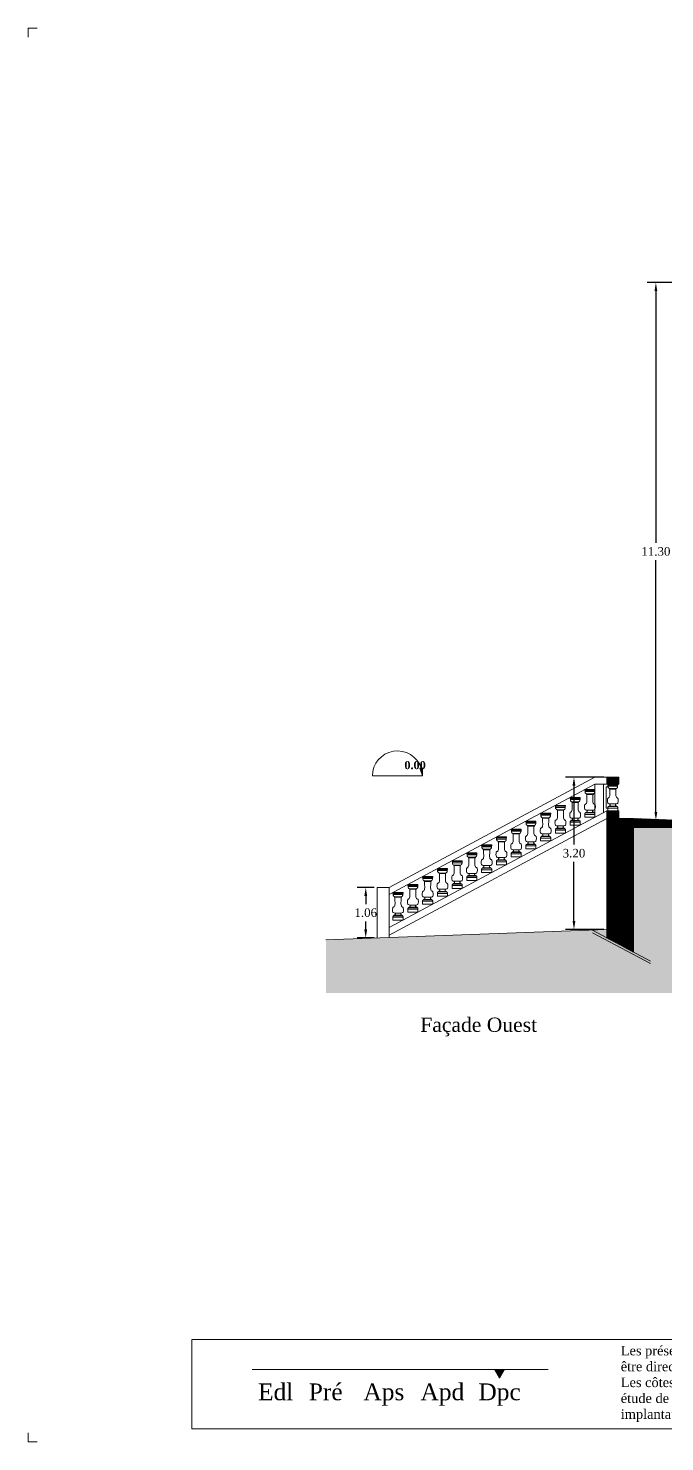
# Model space of a CAD drawing. Header units: millimetres. Extents: x -17502 to -16646, y 1856 to 2034.
# Drawn here: x -16832.09 to -16818.72, y 1855.92 to 1885.62 of the extents above; entities that cross this region are included whole.
import ezdxf

# ---------------------------------------------------------------- set-up
doc = ezdxf.new("R2010")
doc.units = ezdxf.units.MM
doc.layers.get('0').update_dxf_attribs({"lineweight": 9})
doc.layers.get('Defpoints').update_dxf_attribs({"lineweight": 9})
doc.styles.get("Standard").update_dxf_attribs({"font": 'times.ttf'})
doc.dimstyles.get("Standard").update_dxf_attribs({"dimtxt": 0.18, "dimasz": 0.18, "dimexe": 0.18, "dimexo": 0.0625, "dimgap": 0.09, "dimtad": 0, "dimtih": 1, "dimtoh": 1, "dimzin": 0, "dimdsep": 46, "dimtxsty": 'Standard', "dimcen": 0.09, "dimadec": 0, "dimazin": 0, "dimtfac": 1, "dimtofl": 0, "dimtmove": 0, "dimatfit": 3, "dimfxl": 1, "dimtolj": 1, "dimtzin": 0, "dimarcsym": 0})

# ---------------------------------------------------------------- blocks, each defined once
blk = doc.blocks.new('*D540')
at = {"color": 0, "lineweight": -2, "transparency": 16777216}
for p, q in [((-16824.82363472905, 1867.570882548043), (-16825.18061110537, 1867.570882548043)), ((-16825.00061110537, 1867.390882548043), (-16825.00061110537, 1867.221825020224)), ((-16825.00061110537, 1866.689133750516), (-16825.00061110537, 1866.858191278335)), ((-16824.82363472905, 1866.509133750516), (-16825.18061110537, 1866.509133750516))]:
    blk.add_line(p, q, dxfattribs=at)
at = {"color": 0, "lineweight": 9, "transparency": 16777216}
for points in [[(-16825.03061110537, 1867.390882548043), (-16824.97061110537, 1867.390882548043), (-16825.00061110537, 1867.570882548043)], [(-16825.03061110537, 1866.689133750516), (-16824.97061110537, 1866.689133750516), (-16825.00061110537, 1866.509133750516)]]:
    blk.add_solid(points, dxfattribs=at)
at = {"layer": 'Defpoints', "color": 0, "lineweight": 9, "transparency": 16777216}
for p in [(-16824.76113472905, 1867.570882548043), (-16825.00061110537, 1866.509133750516), (-16824.76113472905, 1866.509133750516)]:
    blk.add_point(p, dxfattribs=at)
at = {"color": 0, "lineweight": 9, "transparency": 16777216, "insert": (-16825.00061110537, 1867.040008149277), "char_height": 0.18, "attachment_point": 5}
blk.add_mtext('\\A1;1.06', dxfattribs=at)
blk = doc.blocks.new('*D541')
at = {"color": 0, "lineweight": -2, "transparency": 16777216}
for p, q in [((-16819.9952318781, 1869.889669789746), (-16820.80404644862, 1869.889669789746)), ((-16820.62404644862, 1869.709669789746), (-16820.62404644862, 1868.47148666069)), ((-16820.62404644862, 1866.869669789746), (-16820.62404644862, 1868.107852918801)), ((-16819.99808688196, 1866.689669789745), (-16820.80404644862, 1866.689669789745))]:
    blk.add_line(p, q, dxfattribs=at)
at = {"color": 0, "lineweight": 9, "transparency": 16777216}
for points in [[(-16820.65404644862, 1869.709669789746), (-16820.59404644862, 1869.709669789746), (-16820.62404644862, 1869.889669789746)], [(-16820.65404644862, 1866.869669789746), (-16820.59404644862, 1866.869669789746), (-16820.62404644862, 1866.689669789745)]]:
    blk.add_solid(points, dxfattribs=at)
at = {"layer": 'Defpoints', "color": 0, "lineweight": 9, "transparency": 16777216}
for p in [(-16819.9327318781, 1869.889669789746), (-16820.62404644862, 1866.689669789745), (-16819.93558688196, 1866.689669789745)]:
    blk.add_point(p, dxfattribs=at)
at = {"color": 0, "lineweight": 9, "transparency": 16777216, "insert": (-16820.62404644862, 1868.289669789743), "char_height": 0.18, "attachment_point": 5}
blk.add_mtext('\\A1;3.20', dxfattribs=at)
blk = doc.blocks.new('*D543')
at = {"color": 0, "lineweight": -2, "transparency": 16777216}
for p, q in [((-16816.36174793982, 1880.28130795017), (-16819.0825644473, 1880.28130795017)), ((-16818.9025644473, 1880.10130795017), (-16818.9025644473, 1874.812305740903)), ((-16818.9025644473, 1869.159669789746), (-16818.9025644473, 1874.448671999014)), ((-16817.35674793981, 1868.979669789746), (-16819.0825644473, 1868.979669789746))]:
    blk.add_line(p, q, dxfattribs=at)
at = {"color": 0, "lineweight": 9, "transparency": 16777216}
for points in [[(-16818.9325644473, 1880.10130795017), (-16818.8725644473, 1880.10130795017), (-16818.9025644473, 1880.28130795017)], [(-16818.9325644473, 1869.159669789746), (-16818.8725644473, 1869.159669789746), (-16818.9025644473, 1868.979669789746)]]:
    blk.add_solid(points, dxfattribs=at)
at = {"layer": 'Defpoints', "color": 0, "lineweight": 9, "transparency": 16777216}
for p in [(-16816.29924793982, 1880.28130795017), (-16818.9025644473, 1868.979669789746), (-16817.29424793981, 1868.979669789746)]:
    blk.add_point(p, dxfattribs=at)
at = {"color": 0, "lineweight": 9, "transparency": 16777216, "insert": (-16818.9025644473, 1874.630488869956), "char_height": 0.18, "attachment_point": 5}
blk.add_mtext('\\A1;11.30', dxfattribs=at)

msp = doc.modelspace()

# ---------------------------------------------------------------- hatches: boundary and pattern name
at = {"lineweight": 9}
for color, points in [(254, [(-16825.83641527561, 1866.468904765727), (-16819.93558688196, 1866.689669789745), (-16819.93558688196, 1866.511541035817), (-16819.37558688196, 1866.214424157344), (-16819.37558688196, 1868.829669789746), (-16816.66558688197, 1868.829669789746), (-16816.66558688197, 1868.463916642793), (-16815.98273947996, 1868.101621127512), (-16815.98418253517, 1868.978541019673), (-16815.30355106979, 1869.187184464187), (-16811.70929325904, 1869.393149259153), (-16810.42145054249, 1869.513149259153), (-16809.57474261406, 1870.333149259153), (-16807.80703984831, 1870.393149259153), (-16803.54954087884, 1873.013149259153), (-16801.70503019565, 1874.148233031252), (-16801.70503019565, 1865.352595495464), (-16825.83641527561, 1865.352595495464)]), (5, [(-16822.29316971223, 1857.440400334954), (-16822.08488900885, 1857.440400334954), (-16822.18902936054, 1857.263057353425)])]:
    msp.add_hatch(color=color, dxfattribs=at).paths.add_polyline_path(points)
h = msp.add_hatch(color=1, dxfattribs=at)
h.dxf.hatch_style = 1
h.paths.add_polyline_path([(-16823.86363363142, 1870.077816298289), (-16823.80691493557, 1870.087310805534), (-16823.80691493556, 1869.913149259153)])
h = msp.add_hatch(dxfattribs=at)
h.set_pattern_fill('ANSI31', color=256, scale=0.0045, angle=268.0000000000001, style=0)
h.set_pattern_definition([(313, (2976.380957463028, 3457.43571755193), (0.0104492160118839, 0.009744051569392946), [])])
h.paths.add_polyline_path([(-16819.6827318781, 1869.889669789746), (-16819.93273187809, 1869.889669789746), (-16819.93273187809, 1869.742030067533), (-16819.6827318781, 1869.742030067533)])
h.paths.add_polyline_path([(-16819.6827318781, 1869.179669789746), (-16819.93273187809, 1869.179669789746), (-16819.93273187809, 1869.019669789746), (-16819.6827318781, 1869.019669789746)])
h = msp.add_hatch(dxfattribs=at)
h.set_pattern_fill('ANSI31', color=256, scale=0.0045, angle=268.0000000000001, style=0)
h.set_pattern_definition([(313, (3344.983661029375, 3153.165083395413), (0.0104492160118839, 0.009744051569392946), [])])
h.paths.add_polyline_path([(-16816.66558688197, 1868.979669789746), (-16818.30558688198, 1868.979669789746), (-16819.37558688196, 1869.019669789746), (-16819.93273187809, 1869.019669789746), (-16819.93558688196, 1866.511541035817), (-16819.37558688196, 1866.214424157344), (-16819.37558688196, 1868.829669789746), (-16816.66558688197, 1868.829669789746), (-16816.66558688197, 1868.463916642793), (-16815.98273947996, 1868.101621127512), (-16815.98418253517, 1868.978541019673)])

# ---------------------------------------------------------------- linework, layer by layer
for p, q in [((-16823.86363363142, 1870.077816298289), (-16823.80691493557, 1870.087310805534)), ((-16823.80691493556, 1869.913149259153), (-16823.86363363142, 1870.077816298289)), ((-16823.80691493557, 1870.087310805534), (-16823.80691493556, 1869.913149259153))]:
    msp.add_line(p, q, dxfattribs=at)
for points in [[(-16819.93273187809, 1869.019669789746), (-16819.37558688196, 1869.019669789746), (-16818.30558688198, 1868.979669789746), (-16817.29424793981, 1868.979669789746), (-16816.85898992803, 1868.983149259153), (-16815.30355106979, 1869.187184464187), (-16814.26232145067, 1869.253149259153), (-16811.70929325904, 1869.393149259153), (-16810.42145054249, 1869.513149259153), (-16809.57474261406, 1870.333149259153), (-16807.80703984831, 1870.393149259153), (-16801.70503019565, 1874.148233031252)], [(-16820.1827318781, 1869.889669789746), (-16824.51113472905, 1867.570882548043)], [(-16820.1827318781, 1869.742030067534), (-16824.51113472905, 1867.423242825832)], [(-16819.6827318781, 1869.889669789746), (-16820.1827318781, 1869.889669789746)], [(-16820.1827318781, 1869.742030067534), (-16819.93273187809, 1869.742030067534)], [(-16820.1827318781, 1869.742030067534), (-16820.1827318781, 1869.045741218308)], [(-16820.00439811099, 1869.742030067534), (-16820.00439811099, 1869.141277164978)], [(-16819.90848446741, 1869.686619585227), (-16819.94898762868, 1869.686619585227), (-16819.94898762868, 1869.236807217269), (-16819.91384418184, 1869.236807217269)], [(-16819.73608255254, 1869.647422358482), (-16819.87938120364, 1869.647422358482)], [(-16820.52719485629, 1869.3693861211), (-16820.67049350739, 1869.3693861211)], [(-16820.21719485629, 1869.535457549681), (-16820.36049350739, 1869.535457549681)], [(-16819.74437111691, 1869.328555901777), (-16819.87109263927, 1869.328555901777)], [(-16819.93273187809, 1869.179669789746), (-16824.51113472905, 1866.726953976605)], [(-16821.14719485628, 1869.037243263943), (-16821.29049350739, 1869.037243263943)], [(-16820.83719485629, 1869.203314692522), (-16820.98049350739, 1869.203314692522)], [(-16820.53548342066, 1869.028555901759), (-16820.66220494302, 1869.028555901759)], [(-16820.22548342066, 1869.19462733034), (-16820.35220494302, 1869.19462733034)], [(-16819.93273187809, 1869.019669789746), (-16824.51113472905, 1866.566953976604)], [(-16821.45719485628, 1868.871171835365), (-16821.60049350739, 1868.871171835365)], [(-16820.84548342066, 1868.862484473181), (-16820.97220494302, 1868.862484473181)], [(-16816.66558688197, 1868.979669789746), (-16818.30558688198, 1868.979669789746), (-16819.37558688196, 1869.019669789746)], [(-16822.07719485628, 1868.539028978207), (-16822.22049350738, 1868.539028978207)], [(-16821.76719485628, 1868.705100406786), (-16821.91049350738, 1868.705100406786)], [(-16821.46548342066, 1868.530341616024), (-16821.59220494301, 1868.530341616024)], [(-16821.15548342066, 1868.696413044602), (-16821.28220494301, 1868.696413044602)], [(-16822.69719485627, 1868.20688612105), (-16822.84049350738, 1868.20688612105)], [(-16822.38719485627, 1868.372957549628), (-16822.53049350738, 1868.372957549628)], [(-16822.08548342065, 1868.198198758866), (-16822.21220494301, 1868.198198758866)], [(-16821.77548342065, 1868.364270187445), (-16821.90220494301, 1868.364270187445)], [(-16823.31719485627, 1867.874743263893), (-16823.46049350737, 1867.874743263893)], [(-16823.00719485627, 1868.040814692471), (-16823.15049350738, 1868.040814692471)], [(-16822.70548342065, 1867.866055901709), (-16822.832204943, 1867.866055901709)], [(-16822.39548342065, 1868.032127330287), (-16822.522204943, 1868.032127330287)], [(-16824.51113472905, 1866.518486887452), (-16824.51113472905, 1867.570882548043), (-16824.76113472905, 1867.570882548043), (-16824.76113472905, 1866.509133750516)], [(-16823.93719485626, 1867.542600406736), (-16824.08049350737, 1867.542600406736)], [(-16823.62719485626, 1867.708671835314), (-16823.77049350737, 1867.708671835314)], [(-16823.01548342064, 1867.69998447313), (-16823.142204943, 1867.69998447313)], [(-16824.25051809589, 1867.374748671215), (-16824.39381674699, 1867.374748671215)], [(-16823.63548342064, 1867.367841615973), (-16823.762204943, 1867.367841615973)], [(-16823.32548342064, 1867.533913044552), (-16823.452204943, 1867.533913044552)], [(-16824.25880666026, 1867.033918451873), (-16824.38552818262, 1867.033918451873)], [(-16823.94548342064, 1867.201770187395), (-16824.07220494299, 1867.201770187395)], [(-16819.93558688196, 1866.689669789745), (-16825.83641527561, 1866.468904765727)], [(-16819.01534915402, 1866.023294319428), (-16820.23538364885, 1866.670602963591)], [(-16819.01534915402, 1865.973294319428), (-16820.23538364885, 1866.62060296359)]]:
    msp.add_lwpolyline(points, dxfattribs=at)
at = {"color": 1, "lineweight": 9}
msp.add_lwpolyline([(-16823.80691493556, 1869.913149259153), (-16824.86119964011, 1869.913149259153)], dxfattribs=at)
at = {"lineweight": 9}
for points in [[(-16820.1827318781, 1869.628338313515), (-16820.39495648559, 1869.628338313515), (-16820.39495648559, 1869.608198297912), (-16820.1827318781, 1869.608198297912)], [(-16819.6827318781, 1869.889669789746), (-16819.93273187809, 1869.889669789746), (-16819.93273187809, 1869.742030067533), (-16819.6827318781, 1869.742030067533)], [(-16819.70161957435, 1869.740303122316), (-16819.91384418184, 1869.740303122316), (-16819.91384418184, 1869.720163106713), (-16819.70161957435, 1869.720163106713)], [(-16819.70596830855, 1869.697629842859), (-16819.90949544763, 1869.697629842859), (-16819.90949544763, 1869.720163106713), (-16819.70596830855, 1869.720163106713)], [(-16819.73608255254, 1869.647422358482), (-16819.87938120364, 1869.647422358482), (-16819.87938120364, 1869.636943308787), (-16819.73608255254, 1869.636943308787)], [(-16820.4927318781, 1869.462266884935), (-16820.70495648559, 1869.462266884935), (-16820.70495648559, 1869.442126869331), (-16820.4927318781, 1869.442126869331)], [(-16820.4970806123, 1869.419593605477), (-16820.70060775139, 1869.419593605477), (-16820.70060775139, 1869.442126869331), (-16820.4970806123, 1869.442126869331)], [(-16820.52719485629, 1869.3693861211), (-16820.67049350739, 1869.3693861211), (-16820.67049350739, 1869.358907071406), (-16820.52719485629, 1869.358907071406)], [(-16820.1870806123, 1869.585665034057), (-16820.39060775139, 1869.585665034057), (-16820.39060775139, 1869.608198297912), (-16820.1870806123, 1869.608198297912)], [(-16820.21719485629, 1869.535457549681), (-16820.36049350739, 1869.535457549681), (-16820.36049350739, 1869.524978499986), (-16820.21719485629, 1869.524978499986)], [(-16821.11273187809, 1869.130124027778), (-16821.32495648558, 1869.130124027778), (-16821.32495648558, 1869.109984012174), (-16821.11273187809, 1869.109984012174)], [(-16821.11708061229, 1869.08745074832), (-16821.32060775138, 1869.08745074832), (-16821.32060775138, 1869.109984012174), (-16821.11708061229, 1869.109984012174)], [(-16821.14719485628, 1869.037243263943), (-16821.29049350739, 1869.037243263943), (-16821.29049350739, 1869.026764214248), (-16821.14719485628, 1869.026764214248)], [(-16820.8027318781, 1869.296195456356), (-16821.01495648559, 1869.296195456356), (-16821.01495648559, 1869.276055440753), (-16820.8027318781, 1869.276055440753)], [(-16820.8070806123, 1869.253522176899), (-16821.01060775138, 1869.253522176899), (-16821.01060775138, 1869.276055440753), (-16820.8070806123, 1869.276055440753)], [(-16820.83719485629, 1869.203314692522), (-16820.98049350739, 1869.203314692522), (-16820.98049350739, 1869.192835642827), (-16820.83719485629, 1869.192835642827)], [(-16820.1827318781, 1869.045741218308), (-16820.39495648559, 1869.045741218308), (-16820.39495648559, 1869.106708366677), (-16820.1827318781, 1869.106708366677)], [(-16820.20159385776, 1869.147500823991), (-16820.37609450591, 1869.147500823991), (-16820.37609450591, 1869.137891229121), (-16820.20159385776, 1869.137891229121)], [(-16819.6827318781, 1869.179669789746), (-16819.93273187809, 1869.179669789746), (-16819.93273187809, 1869.019669789746), (-16819.6827318781, 1869.019669789746)], [(-16819.70161957435, 1869.179669789746), (-16819.91384418184, 1869.179669789746), (-16819.91384418184, 1869.240636938114), (-16819.70161957435, 1869.240636938114)], [(-16819.72048155401, 1869.281429395429), (-16819.89498220216, 1869.281429395429), (-16819.89498220216, 1869.271819800559), (-16819.72048155401, 1869.271819800559)], [(-16821.73273187809, 1868.79798117062), (-16821.94495648558, 1868.79798117062), (-16821.94495648558, 1868.777841155017), (-16821.73273187809, 1868.777841155017)], [(-16821.73708061229, 1868.755307891163), (-16821.94060775138, 1868.755307891163), (-16821.94060775138, 1868.777841155017), (-16821.73708061229, 1868.777841155017)], [(-16821.42273187809, 1868.964052599199), (-16821.63495648558, 1868.964052599199), (-16821.63495648558, 1868.943912583596), (-16821.42273187809, 1868.943912583596)], [(-16821.42708061229, 1868.921379319741), (-16821.63060775138, 1868.921379319741), (-16821.63060775138, 1868.943912583596), (-16821.42708061229, 1868.943912583596)], [(-16821.45719485628, 1868.871171835365), (-16821.60049350739, 1868.871171835365), (-16821.60049350739, 1868.86069278567), (-16821.45719485628, 1868.86069278567)], [(-16820.8027318781, 1868.713598361149), (-16821.01495648559, 1868.713598361149), (-16821.01495648559, 1868.774565509518), (-16820.8027318781, 1868.774565509518)], [(-16820.82159385776, 1868.815357966832), (-16820.99609450591, 1868.815357966832), (-16820.99609450591, 1868.805748371962), (-16820.82159385776, 1868.805748371962)], [(-16820.4927318781, 1868.879669789728), (-16820.70495648559, 1868.879669789728), (-16820.70495648559, 1868.940636938096), (-16820.4927318781, 1868.940636938096)], [(-16820.51159385777, 1868.981429395411), (-16820.68609450592, 1868.981429395411), (-16820.68609450592, 1868.971819800541), (-16820.51159385777, 1868.971819800541)], [(-16816.66558688197, 1868.979669789746), (-16816.66558688197, 1868.979669789746), (-16816.66558688197, 1868.979669789746), (-16818.30558688198, 1868.979669789746), (-16819.37558688196, 1869.019669789746), (-16819.93273187809, 1869.019669789746), (-16819.93558688196, 1866.511541035817), (-16819.37558688196, 1866.214424157344), (-16819.37558688196, 1868.829669789746), (-16816.66558688197, 1868.829669789746), (-16816.66558688197, 1868.463916642793), (-16815.98273947996, 1868.101621127512), (-16815.98418253517, 1868.978541019673), (-16816.66558688197, 1868.979669789746), (-16816.66558688197, 1868.979669789746), (-16816.66558688197, 1868.979669789746), (-16816.66558688197, 1868.979669789746)], [(-16822.35273187808, 1868.465838313462), (-16822.56495648557, 1868.465838313462), (-16822.56495648557, 1868.445698297859), (-16822.35273187808, 1868.445698297859)], [(-16822.35708061228, 1868.423165034005), (-16822.56060775137, 1868.423165034005), (-16822.56060775137, 1868.445698297859), (-16822.35708061228, 1868.445698297859)], [(-16822.04273187809, 1868.631909742041), (-16822.25495648558, 1868.631909742041), (-16822.25495648558, 1868.611769726438), (-16822.04273187809, 1868.611769726438)], [(-16822.04708061229, 1868.589236462584), (-16822.25060775138, 1868.589236462584), (-16822.25060775138, 1868.611769726438), (-16822.04708061229, 1868.611769726438)], [(-16822.07719485628, 1868.539028978207), (-16822.22049350738, 1868.539028978207), (-16822.22049350738, 1868.528549928512), (-16822.07719485628, 1868.528549928512)], [(-16821.76719485628, 1868.705100406786), (-16821.91049350738, 1868.705100406786), (-16821.91049350738, 1868.694621357091), (-16821.76719485628, 1868.694621357091)], [(-16821.42273187809, 1868.381455503992), (-16821.63495648558, 1868.381455503992), (-16821.63495648558, 1868.442422652361), (-16821.42273187809, 1868.442422652361)], [(-16821.44159385776, 1868.483215109675), (-16821.61609450591, 1868.483215109675), (-16821.61609450591, 1868.473605514805), (-16821.44159385776, 1868.473605514805)], [(-16821.11273187809, 1868.547526932571), (-16821.32495648558, 1868.547526932571), (-16821.32495648558, 1868.608494080939), (-16821.11273187809, 1868.608494080939)], [(-16821.13159385776, 1868.649286538254), (-16821.30609450591, 1868.649286538254), (-16821.30609450591, 1868.639676943384), (-16821.13159385776, 1868.639676943384)], [(-16822.97273187808, 1868.133695456306), (-16823.18495648557, 1868.133695456306), (-16823.18495648557, 1868.113555440702), (-16822.97273187808, 1868.113555440702)], [(-16822.66273187808, 1868.299766884884), (-16822.87495648557, 1868.299766884884), (-16822.87495648557, 1868.279626869281), (-16822.66273187808, 1868.279626869281)], [(-16822.66708061228, 1868.257093605427), (-16822.87060775137, 1868.257093605427), (-16822.87060775137, 1868.279626869281), (-16822.66708061228, 1868.279626869281)], [(-16822.69719485627, 1868.20688612105), (-16822.84049350738, 1868.20688612105), (-16822.84049350738, 1868.196407071355), (-16822.69719485627, 1868.196407071355)], [(-16822.38719485627, 1868.372957549628), (-16822.53049350738, 1868.372957549628), (-16822.53049350738, 1868.362478499933), (-16822.38719485627, 1868.362478499933)], [(-16822.06159385775, 1868.151072252518), (-16822.2360945059, 1868.151072252518), (-16822.2360945059, 1868.141462657647), (-16822.06159385775, 1868.141462657647)], [(-16821.73273187809, 1868.215384075414), (-16821.94495648558, 1868.215384075414), (-16821.94495648558, 1868.276351223782), (-16821.73273187809, 1868.276351223782)], [(-16821.75159385776, 1868.317143681097), (-16821.92609450591, 1868.317143681097), (-16821.92609450591, 1868.307534086226), (-16821.75159385776, 1868.307534086226)], [(-16823.28273187808, 1867.967624027727), (-16823.49495648557, 1867.967624027727), (-16823.49495648557, 1867.947484012124), (-16823.28273187808, 1867.947484012124)], [(-16823.28708061228, 1867.92495074827), (-16823.49060775137, 1867.92495074827), (-16823.49060775137, 1867.947484012124), (-16823.28708061228, 1867.947484012124)], [(-16823.31719485627, 1867.874743263893), (-16823.46049350737, 1867.874743263893), (-16823.46049350737, 1867.864264214198), (-16823.31719485627, 1867.864264214198)], [(-16822.97708061228, 1868.091022176848), (-16823.18060775137, 1868.091022176848), (-16823.18060775137, 1868.113555440702), (-16822.97708061228, 1868.113555440702)], [(-16823.00719485627, 1868.040814692471), (-16823.15049350738, 1868.040814692471), (-16823.15049350738, 1868.030335642777), (-16823.00719485627, 1868.030335642777)], [(-16822.35273187808, 1867.883241218256), (-16822.56495648557, 1867.883241218256), (-16822.56495648557, 1867.944208366624), (-16822.35273187808, 1867.944208366624)], [(-16822.37159385775, 1867.985000823939), (-16822.5460945059, 1867.985000823939), (-16822.5460945059, 1867.975391229068), (-16822.37159385775, 1867.975391229068)], [(-16822.04273187809, 1868.049312646835), (-16822.25495648558, 1868.049312646835), (-16822.25495648558, 1868.110279795203), (-16822.04273187809, 1868.110279795203)], [(-16823.90273187807, 1867.63548117057), (-16824.11495648556, 1867.63548117057), (-16824.11495648556, 1867.615341154967), (-16823.90273187807, 1867.615341154967)], [(-16823.90708061227, 1867.592807891112), (-16824.11060775136, 1867.592807891112), (-16824.11060775136, 1867.615341154967), (-16823.90708061227, 1867.615341154967)], [(-16823.93719485626, 1867.542600406736), (-16824.08049350737, 1867.542600406736), (-16824.08049350737, 1867.532121357041), (-16823.93719485626, 1867.532121357041)], [(-16823.59273187807, 1867.801552599149), (-16823.80495648556, 1867.801552599149), (-16823.80495648556, 1867.781412583545), (-16823.59273187807, 1867.781412583545)], [(-16823.59708061228, 1867.758879319691), (-16823.80060775136, 1867.758879319691), (-16823.80060775136, 1867.781412583545), (-16823.59708061228, 1867.781412583545)], [(-16823.62719485626, 1867.708671835314), (-16823.77049350737, 1867.708671835314), (-16823.77049350737, 1867.69819278562), (-16823.62719485626, 1867.69819278562)], [(-16822.97273187808, 1867.551098361099), (-16823.18495648557, 1867.551098361099), (-16823.18495648557, 1867.612065509467), (-16822.97273187808, 1867.612065509467)], [(-16822.99159385775, 1867.652857966782), (-16823.1660945059, 1867.652857966782), (-16823.1660945059, 1867.643248371912), (-16822.99159385775, 1867.643248371912)], [(-16822.66273187808, 1867.717169789677), (-16822.87495648557, 1867.717169789677), (-16822.87495648557, 1867.778136938046), (-16822.66273187808, 1867.778136938046)], [(-16822.68159385775, 1867.818929395361), (-16822.8560945059, 1867.818929395361), (-16822.8560945059, 1867.80931980049), (-16822.68159385775, 1867.80931980049)], [(-16824.2160551177, 1867.467629435049), (-16824.42827972519, 1867.467629435049), (-16824.42827972519, 1867.447489419446), (-16824.2160551177, 1867.447489419446)], [(-16824.2204038519, 1867.424956155592), (-16824.42393099099, 1867.424956155592), (-16824.42393099099, 1867.447489419446), (-16824.2204038519, 1867.447489419446)], [(-16824.25051809589, 1867.374748671215), (-16824.39381674699, 1867.374748671215), (-16824.39381674699, 1867.36426962152), (-16824.25051809589, 1867.36426962152)], [(-16823.59273187807, 1867.218955503942), (-16823.80495648556, 1867.218955503942), (-16823.80495648556, 1867.27992265231), (-16823.59273187807, 1867.27992265231)], [(-16823.61159385774, 1867.320715109625), (-16823.78609450589, 1867.320715109625), (-16823.78609450589, 1867.311105514755), (-16823.61159385774, 1867.311105514755)], [(-16823.28273187808, 1867.38502693252), (-16823.49495648557, 1867.38502693252), (-16823.49495648557, 1867.445994080889), (-16823.28273187808, 1867.445994080889)], [(-16823.30159385774, 1867.486786538203), (-16823.4760945059, 1867.486786538203), (-16823.4760945059, 1867.477176943333), (-16823.30159385774, 1867.477176943333)], [(-16824.2160551177, 1866.885032339841), (-16824.42827972519, 1866.885032339841), (-16824.42827972519, 1866.94599948821), (-16824.2160551177, 1866.94599948821)], [(-16824.23491709736, 1866.986791945524), (-16824.40941774552, 1866.986791945524), (-16824.40941774552, 1866.977182350654), (-16824.23491709736, 1866.977182350654)], [(-16823.90273187807, 1867.052884075363), (-16824.11495648556, 1867.052884075363), (-16824.11495648556, 1867.113851223732), (-16823.90273187807, 1867.113851223732)], [(-16823.92159385774, 1867.154643681046), (-16824.09609450589, 1867.154643681046), (-16824.09609450589, 1867.145034086176), (-16823.92159385774, 1867.145034086176)], [(-16828.6570188841, 1858.073617158329), (-16793.52929754474, 1858.073617158329), (-16793.52929754474, 1856.196821369579), (-16828.6570188841, 1856.196821369579)]]:
    msp.add_lwpolyline(points, close=True, dxfattribs=at)
at = {"color": 5, "lineweight": 9}
msp.add_lwpolyline([(-16827.38559588396, 1857.440400334954), (-16821.16453054048, 1857.440400334954)], dxfattribs=at)
msp.add_lwpolyline([(-16822.29316971223, 1857.440400334954), (-16822.08488900885, 1857.440400334954), (-16822.18902936054, 1857.263057353425), (-16822.29316971223, 1857.440400334954)], close=True, dxfattribs=at)
at = {"lineweight": 9}
msp.add_arc((-16824.33405728784, 1869.913149259153), 0.5271423522754048, 18.75371586433483, 180, dxfattribs=at)
for points in [[(-16819.87125210045, 1869.636943308787), (-16819.87125210045, 1869.578488204196), (-16819.87017004244, 1869.520465900604), (-16819.87745969641, 1869.47920917753), (-16819.89280441804, 1869.458415465463), (-16819.91046132678, 1869.448995943435), (-16819.91861548816, 1869.432938641108), (-16819.92197328503, 1869.39291674937), (-16819.91384418184, 1869.34908697941), (-16819.90498497423, 1869.337010932559), (-16819.87109263927, 1869.328555901777)], [(-16819.90949544763, 1869.697629842859), (-16819.90788488971, 1869.681390815484), (-16819.90031731767, 1869.6636350582), (-16819.87938120364, 1869.647422358482)], [(-16819.74421165573, 1869.636943308787), (-16819.74421165573, 1869.578488204196), (-16819.74529371374, 1869.520465900604), (-16819.73800405976, 1869.47920917753), (-16819.72265933814, 1869.458415465463), (-16819.70500242939, 1869.448995943435), (-16819.69684826801, 1869.432938641108), (-16819.69349047115, 1869.39291674937), (-16819.70161957435, 1869.34908697941), (-16819.71047878194, 1869.337010932559), (-16819.74437111691, 1869.328555901777)], [(-16819.70596830855, 1869.697629842859), (-16819.70757886647, 1869.681390815484), (-16819.71514643851, 1869.6636350582), (-16819.73608255254, 1869.647422358482)], [(-16820.6623644042, 1869.358907071406), (-16820.6623644042, 1869.278488204178), (-16820.66128234619, 1869.220465900586), (-16820.66857200017, 1869.179209177512), (-16820.68391672179, 1869.158415465445), (-16820.70157363054, 1869.148995943417), (-16820.70972779192, 1869.13293864109), (-16820.71308558878, 1869.092916749352), (-16820.70495648559, 1869.049086979393), (-16820.69609727799, 1869.037010932541), (-16820.66220494302, 1869.028555901759)], [(-16820.70060775139, 1869.419593605477), (-16820.69899719346, 1869.403354578102), (-16820.69142962142, 1869.385598820818), (-16820.67049350739, 1869.3693861211)], [(-16820.53532395948, 1869.358907071406), (-16820.53532395948, 1869.278488204178), (-16820.53640601749, 1869.220465900586), (-16820.52911636352, 1869.179209177512), (-16820.51377164189, 1869.158415465445), (-16820.49611473315, 1869.148995943417), (-16820.48796057177, 1869.13293864109), (-16820.4846027749, 1869.092916749352), (-16820.4927318781, 1869.049086979393), (-16820.5015910857, 1869.037010932541), (-16820.53548342066, 1869.028555901759)], [(-16820.4970806123, 1869.419593605477), (-16820.49869117023, 1869.403354578102), (-16820.50625874226, 1869.385598820818), (-16820.52719485629, 1869.3693861211)], [(-16820.3523644042, 1869.524978499986), (-16820.3523644042, 1869.444559632759), (-16820.35128234619, 1869.386537329166), (-16820.35857200016, 1869.345280606092), (-16820.37391672179, 1869.324486894026), (-16820.39157363054, 1869.315067371997), (-16820.39972779192, 1869.299010069671), (-16820.40308558878, 1869.258988177932), (-16820.39495648559, 1869.215158407973), (-16820.38609727798, 1869.203082361122), (-16820.35220494302, 1869.19462733034)], [(-16820.39060775139, 1869.585665034057), (-16820.38899719346, 1869.569426006683), (-16820.38142962142, 1869.551670249399), (-16820.36049350739, 1869.535457549681)], [(-16820.22532395948, 1869.524978499986), (-16820.22532395948, 1869.444559632759), (-16820.22640601749, 1869.386537329166), (-16820.21911636351, 1869.345280606092), (-16820.20377164189, 1869.324486894026), (-16820.18611473314, 1869.315067371997), (-16820.17796057176, 1869.299010069671), (-16820.1746027749, 1869.258988177932), (-16820.1827318781, 1869.215158407973), (-16820.1915910857, 1869.203082361122), (-16820.22548342066, 1869.19462733034)], [(-16820.1870806123, 1869.585665034057), (-16820.18869117022, 1869.569426006683), (-16820.19625874226, 1869.551670249399), (-16820.21719485629, 1869.535457549681)], [(-16819.87109263927, 1869.328555901777), (-16819.86720406447, 1869.319726504553), (-16819.86408204235, 1869.304124478054), (-16819.87275217455, 1869.288106988282), (-16819.88693624658, 1869.282110703825), (-16819.89498220216, 1869.281429395429)], [(-16819.74437111691, 1869.328555901777), (-16819.74825969171, 1869.319726504553), (-16819.75138171382, 1869.304124478054), (-16819.74271158162, 1869.288106988282), (-16819.72852750959, 1869.282110703825), (-16819.72048155401, 1869.281429395429)], [(-16821.2823644042, 1869.026764214248), (-16821.2823644042, 1868.946345347021), (-16821.28128234618, 1868.888323043428), (-16821.28857200016, 1868.847066320355), (-16821.30391672179, 1868.826272608288), (-16821.32157363053, 1868.81685308626), (-16821.32972779191, 1868.800795783933), (-16821.33308558878, 1868.760773892195), (-16821.32495648558, 1868.716944122235), (-16821.31609727798, 1868.704868075384), (-16821.28220494301, 1868.696413044602)], [(-16821.32060775138, 1869.08745074832), (-16821.31899719346, 1869.071211720945), (-16821.31142962142, 1869.053455963661), (-16821.29049350739, 1869.037243263943)], [(-16821.15532395948, 1869.026764214248), (-16821.15532395948, 1868.946345347021), (-16821.15640601749, 1868.888323043428), (-16821.14911636351, 1868.847066320355), (-16821.13377164189, 1868.826272608288), (-16821.11611473314, 1868.81685308626), (-16821.10796057176, 1868.800795783933), (-16821.1046027749, 1868.760773892195), (-16821.11273187809, 1868.716944122235), (-16821.12159108569, 1868.704868075384), (-16821.15548342066, 1868.696413044602)], [(-16821.11708061229, 1869.08745074832), (-16821.11869117022, 1869.071211720945), (-16821.12625874226, 1869.053455963661), (-16821.14719485628, 1869.037243263943)], [(-16820.9723644042, 1869.192835642827), (-16820.9723644042, 1869.1124167756), (-16820.97128234619, 1869.054394472007), (-16820.97857200016, 1869.013137748933), (-16820.99391672179, 1868.992344036867), (-16821.01157363053, 1868.982924514838), (-16821.01972779191, 1868.966867212512), (-16821.02308558878, 1868.926845320773), (-16821.01495648559, 1868.883015550814), (-16821.00609727798, 1868.870939503963), (-16820.97220494302, 1868.862484473181)], [(-16821.01060775138, 1869.253522176899), (-16821.00899719346, 1869.237283149524), (-16821.00142962142, 1869.21952739224), (-16820.98049350739, 1869.203314692522)], [(-16820.84532395948, 1869.192835642827), (-16820.84532395948, 1869.1124167756), (-16820.84640601749, 1869.054394472007), (-16820.83911636351, 1869.013137748933), (-16820.82377164189, 1868.992344036867), (-16820.80611473314, 1868.982924514838), (-16820.79796057176, 1868.966867212512), (-16820.7946027749, 1868.926845320773), (-16820.8027318781, 1868.883015550814), (-16820.81159108569, 1868.870939503963), (-16820.84548342066, 1868.862484473181)], [(-16820.8070806123, 1869.253522176899), (-16820.80869117022, 1869.237283149524), (-16820.81625874226, 1869.21952739224), (-16820.83719485629, 1869.203314692522)], [(-16820.66220494302, 1869.028555901759), (-16820.65831636823, 1869.019726504535), (-16820.65519434611, 1869.004124478036), (-16820.66386447831, 1868.988106988264), (-16820.67804855034, 1868.982110703807), (-16820.68609450592, 1868.981429395411)], [(-16820.53548342066, 1869.028555901759), (-16820.53937199546, 1869.019726504535), (-16820.54249401758, 1869.004124478036), (-16820.53382388538, 1868.988106988264), (-16820.51963981334, 1868.982110703807), (-16820.51159385777, 1868.981429395411)], [(-16820.39495648559, 1869.106708366677), (-16820.39310217986, 1869.122439462909), (-16820.38567014982, 1869.133666603351), (-16820.37609450591, 1869.137891229121), (-16820.37581658786, 1869.137984339128)], [(-16820.35220494302, 1869.19462733034), (-16820.34831636822, 1869.185797933115), (-16820.3451943461, 1869.170195906616), (-16820.3538644783, 1869.154178416845), (-16820.36804855034, 1869.148182132388), (-16820.37609450591, 1869.147500823991)], [(-16820.22548342066, 1869.19462733034), (-16820.22937199546, 1869.185797933115), (-16820.23249401757, 1869.170195906616), (-16820.22382388538, 1869.154178416845), (-16820.20963981334, 1869.148182132388), (-16820.20159385776, 1869.147500823991)], [(-16820.1827318781, 1869.106708366677), (-16820.18458618383, 1869.122439462909), (-16820.19201821386, 1869.133666603351), (-16820.20159385776, 1869.137891229121), (-16820.20187177582, 1869.137984339128)], [(-16819.91384418184, 1869.240636938114), (-16819.91198987611, 1869.256368034347), (-16819.90455784607, 1869.267595174788), (-16819.89498220216, 1869.271819800559), (-16819.89470428411, 1869.271912910566)], [(-16819.70161957435, 1869.240636938114), (-16819.70347388008, 1869.256368034347), (-16819.71090591011, 1869.267595174788), (-16819.72048155401, 1869.271819800559), (-16819.72075947207, 1869.271912910566)], [(-16821.94060775138, 1868.755307891163), (-16821.93899719345, 1868.739068863788), (-16821.93142962141, 1868.721313106504), (-16821.91049350738, 1868.705100406786)], [(-16821.73708061229, 1868.755307891163), (-16821.73869117022, 1868.739068863788), (-16821.74625874225, 1868.721313106504), (-16821.76719485628, 1868.705100406786)], [(-16821.59236440419, 1868.86069278567), (-16821.59236440419, 1868.780273918443), (-16821.59128234618, 1868.72225161485), (-16821.59857200016, 1868.680994891776), (-16821.61391672178, 1868.660201179709), (-16821.63157363053, 1868.650781657681), (-16821.63972779191, 1868.634724355355), (-16821.64308558877, 1868.594702463616), (-16821.63495648558, 1868.550872693657), (-16821.62609727798, 1868.538796646806), (-16821.59220494301, 1868.530341616024)], [(-16821.63060775138, 1868.921379319741), (-16821.62899719345, 1868.905140292366), (-16821.62142962142, 1868.887384535083), (-16821.60049350739, 1868.871171835365)], [(-16821.46532395948, 1868.86069278567), (-16821.46532395948, 1868.780273918443), (-16821.46640601749, 1868.72225161485), (-16821.45911636351, 1868.680994891776), (-16821.44377164189, 1868.660201179709), (-16821.42611473314, 1868.650781657681), (-16821.41796057176, 1868.634724355355), (-16821.41460277489, 1868.594702463616), (-16821.42273187809, 1868.550872693657), (-16821.43159108569, 1868.538796646806), (-16821.46548342066, 1868.530341616024)], [(-16821.42708061229, 1868.921379319741), (-16821.42869117022, 1868.905140292366), (-16821.43625874225, 1868.887384535083), (-16821.45719485628, 1868.871171835365)], [(-16821.01495648559, 1868.774565509518), (-16821.01310217986, 1868.79029660575), (-16821.00567014982, 1868.801523746192), (-16820.99609450591, 1868.805748371962), (-16820.99581658786, 1868.805841481969)], [(-16820.97220494302, 1868.862484473181), (-16820.96831636822, 1868.853655075956), (-16820.9651943461, 1868.838053049457), (-16820.9738644783, 1868.822035559686), (-16820.98804855033, 1868.816039275229), (-16820.99609450591, 1868.815357966832)], [(-16820.84548342066, 1868.862484473181), (-16820.84937199546, 1868.853655075956), (-16820.85249401757, 1868.838053049457), (-16820.84382388537, 1868.822035559686), (-16820.82963981334, 1868.816039275229), (-16820.82159385776, 1868.815357966832)], [(-16820.8027318781, 1868.774565509518), (-16820.80458618383, 1868.79029660575), (-16820.81201821386, 1868.801523746192), (-16820.82159385776, 1868.805748371962), (-16820.82187177582, 1868.805841481969)], [(-16820.70495648559, 1868.940636938096), (-16820.70310217986, 1868.956368034329), (-16820.69567014982, 1868.96759517477), (-16820.68609450592, 1868.971819800541), (-16820.68581658786, 1868.971912910548)], [(-16820.4927318781, 1868.940636938096), (-16820.49458618383, 1868.956368034329), (-16820.50201821386, 1868.96759517477), (-16820.51159385777, 1868.971819800541), (-16820.51187177582, 1868.971912910548)], [(-16822.21236440419, 1868.528549928512), (-16822.21236440419, 1868.448131061285), (-16822.21128234618, 1868.390108757692), (-16822.21857200015, 1868.348852034619), (-16822.23391672178, 1868.328058322552), (-16822.25157363052, 1868.318638800524), (-16822.2597277919, 1868.302581498197), (-16822.26308558877, 1868.262559606459), (-16822.25495648558, 1868.218729836499), (-16822.24609727797, 1868.206653789648), (-16822.21220494301, 1868.198198758866)], [(-16822.25060775138, 1868.589236462584), (-16822.24899719345, 1868.572997435209), (-16822.24142962141, 1868.555241677925), (-16822.22049350738, 1868.539028978207)], [(-16822.08532395947, 1868.528549928512), (-16822.08532395947, 1868.448131061285), (-16822.08640601748, 1868.390108757692), (-16822.0791163635, 1868.348852034619), (-16822.06377164188, 1868.328058322552), (-16822.04611473313, 1868.318638800524), (-16822.03796057175, 1868.302581498197), (-16822.03460277489, 1868.262559606459), (-16822.04273187809, 1868.218729836499), (-16822.05159108568, 1868.206653789648), (-16822.08548342065, 1868.198198758866)], [(-16822.04708061229, 1868.589236462584), (-16822.04869117021, 1868.572997435209), (-16822.05625874225, 1868.555241677925), (-16822.07719485628, 1868.539028978207)], [(-16821.90236440419, 1868.694621357091), (-16821.90236440419, 1868.614202489864), (-16821.90128234618, 1868.556180186271), (-16821.90857200016, 1868.514923463198), (-16821.92391672178, 1868.494129751131), (-16821.94157363053, 1868.484710229103), (-16821.94972779191, 1868.468652926776), (-16821.95308558877, 1868.428631035038), (-16821.94495648558, 1868.384801265078), (-16821.93609727798, 1868.372725218227), (-16821.90220494301, 1868.364270187445)], [(-16821.77532395947, 1868.694621357091), (-16821.77532395947, 1868.614202489864), (-16821.77640601748, 1868.556180186271), (-16821.76911636351, 1868.514923463198), (-16821.75377164188, 1868.494129751131), (-16821.73611473314, 1868.484710229103), (-16821.72796057176, 1868.468652926776), (-16821.72460277489, 1868.428631035038), (-16821.73273187809, 1868.384801265078), (-16821.74159108569, 1868.372725218227), (-16821.77548342065, 1868.364270187445)], [(-16821.63495648558, 1868.442422652361), (-16821.63310217985, 1868.458153748593), (-16821.62567014982, 1868.469380889035), (-16821.61609450591, 1868.473605514805), (-16821.61581658785, 1868.473698624812)], [(-16821.59220494301, 1868.530341616024), (-16821.58831636822, 1868.521512218799), (-16821.5851943461, 1868.5059101923), (-16821.5938644783, 1868.489892702529), (-16821.60804855033, 1868.483896418072), (-16821.61609450591, 1868.483215109675)], [(-16821.46548342066, 1868.530341616024), (-16821.46937199545, 1868.521512218799), (-16821.47249401757, 1868.5059101923), (-16821.46382388537, 1868.489892702529), (-16821.44963981334, 1868.483896418072), (-16821.44159385776, 1868.483215109675)], [(-16821.42273187809, 1868.442422652361), (-16821.42458618382, 1868.458153748593), (-16821.43201821385, 1868.469380889035), (-16821.44159385776, 1868.473605514805), (-16821.44187177582, 1868.473698624812)], [(-16821.32495648558, 1868.608494080939), (-16821.32310217985, 1868.624225177172), (-16821.31567014982, 1868.635452317613), (-16821.30609450591, 1868.639676943384), (-16821.30581658785, 1868.639770053391)], [(-16821.28220494301, 1868.696413044602), (-16821.27831636822, 1868.687583647378), (-16821.2751943461, 1868.671981620879), (-16821.2838644783, 1868.655964131107), (-16821.29804855033, 1868.64996784665), (-16821.30609450591, 1868.649286538254)], [(-16821.15548342066, 1868.696413044602), (-16821.15937199545, 1868.687583647378), (-16821.16249401757, 1868.671981620879), (-16821.15382388537, 1868.655964131107), (-16821.13963981334, 1868.64996784665), (-16821.13159385776, 1868.649286538254)], [(-16821.11273187809, 1868.608494080939), (-16821.11458618382, 1868.624225177172), (-16821.12201821385, 1868.635452317613), (-16821.13159385776, 1868.639676943384), (-16821.13187177582, 1868.639770053391)], [(-16822.83236440418, 1868.196407071355), (-16822.83236440418, 1868.115988204128), (-16822.83128234617, 1868.057965900535), (-16822.83857200015, 1868.016709177462), (-16822.85391672178, 1867.995915465395), (-16822.87157363052, 1867.986495943367), (-16822.8797277919, 1867.97043864104), (-16822.88308558876, 1867.930416749301), (-16822.87495648557, 1867.886586979342), (-16822.86609727797, 1867.874510932491), (-16822.832204943, 1867.866055901709)], [(-16822.87060775137, 1868.257093605427), (-16822.86899719344, 1868.240854578052), (-16822.86142962141, 1868.223098820768), (-16822.84049350738, 1868.20688612105)], [(-16822.70532395947, 1868.196407071355), (-16822.70532395947, 1868.115988204128), (-16822.70640601748, 1868.057965900535), (-16822.6991163635, 1868.016709177462), (-16822.68377164188, 1867.995915465395), (-16822.66611473313, 1867.986495943367), (-16822.65796057175, 1867.97043864104), (-16822.65460277488, 1867.930416749301), (-16822.66273187808, 1867.886586979342), (-16822.67159108568, 1867.874510932491), (-16822.70548342065, 1867.866055901709)], [(-16822.66708061228, 1868.257093605427), (-16822.66869117021, 1868.240854578052), (-16822.67625874225, 1868.223098820768), (-16822.69719485627, 1868.20688612105)], [(-16822.52236440419, 1868.362478499933), (-16822.52236440419, 1868.282059632706), (-16822.52128234617, 1868.224037329113), (-16822.52857200015, 1868.18278060604), (-16822.54391672178, 1868.161986893973), (-16822.56157363052, 1868.152567371945), (-16822.5697277919, 1868.136510069618), (-16822.57308558877, 1868.09648817788), (-16822.56495648557, 1868.05265840792), (-16822.55609727797, 1868.040582361069), (-16822.522204943, 1868.032127330287)], [(-16822.56060775137, 1868.423165034005), (-16822.55899719345, 1868.40692600663), (-16822.55142962141, 1868.389170249346), (-16822.53049350738, 1868.372957549628)], [(-16822.39532395947, 1868.362478499933), (-16822.39532395947, 1868.282059632706), (-16822.39640601748, 1868.224037329113), (-16822.3891163635, 1868.18278060604), (-16822.37377164188, 1868.161986893973), (-16822.35611473313, 1868.152567371945), (-16822.34796057175, 1868.136510069618), (-16822.34460277489, 1868.09648817788), (-16822.35273187808, 1868.05265840792), (-16822.36159108568, 1868.040582361069), (-16822.39548342065, 1868.032127330287)], [(-16822.35708061228, 1868.423165034005), (-16822.35869117021, 1868.40692600663), (-16822.36625874225, 1868.389170249346), (-16822.38719485627, 1868.372957549628)], [(-16822.25495648558, 1868.110279795203), (-16822.25310217985, 1868.126010891436), (-16822.24567014981, 1868.137238031877), (-16822.2360945059, 1868.141462657647), (-16822.23581658785, 1868.141555767655)], [(-16822.21220494301, 1868.198198758866), (-16822.20831636821, 1868.189369361642), (-16822.20519434609, 1868.173767335143), (-16822.21386447829, 1868.157749845371), (-16822.22804855033, 1868.151753560914), (-16822.2360945059, 1868.151072252518)], [(-16822.08548342065, 1868.198198758866), (-16822.08937199545, 1868.189369361642), (-16822.09249401756, 1868.173767335143), (-16822.08382388536, 1868.157749845371), (-16822.06963981333, 1868.151753560914), (-16822.06159385775, 1868.151072252518)], [(-16822.04273187809, 1868.110279795203), (-16822.04458618382, 1868.126010891436), (-16822.05201821385, 1868.137238031877), (-16822.06159385775, 1868.141462657647), (-16822.06187177581, 1868.141555767655)], [(-16821.94495648558, 1868.276351223782), (-16821.94310217985, 1868.292082320015), (-16821.93567014981, 1868.303309460456), (-16821.92609450591, 1868.307534086226), (-16821.92581658785, 1868.307627196234)], [(-16821.90220494301, 1868.364270187445), (-16821.89831636822, 1868.355440790221), (-16821.8951943461, 1868.339838763722), (-16821.9038644783, 1868.32382127395), (-16821.91804855033, 1868.317824989493), (-16821.92609450591, 1868.317143681097)], [(-16821.77548342065, 1868.364270187445), (-16821.77937199545, 1868.355440790221), (-16821.78249401757, 1868.339838763722), (-16821.77382388537, 1868.32382127395), (-16821.75963981334, 1868.317824989493), (-16821.75159385776, 1868.317143681097)], [(-16821.73273187809, 1868.276351223782), (-16821.73458618382, 1868.292082320015), (-16821.74201821385, 1868.303309460456), (-16821.75159385776, 1868.307534086226), (-16821.75187177581, 1868.307627196234)], [(-16823.45236440418, 1867.864264214198), (-16823.45236440418, 1867.783845346971), (-16823.45128234617, 1867.725823043378), (-16823.45857200015, 1867.684566320304), (-16823.47391672177, 1867.663772608238), (-16823.49157363052, 1867.65435308621), (-16823.4997277919, 1867.638295783883), (-16823.50308558876, 1867.598273892144), (-16823.49495648557, 1867.554444122185), (-16823.48609727796, 1867.542368075334), (-16823.452204943, 1867.533913044552)], [(-16823.49060775137, 1867.92495074827), (-16823.48899719344, 1867.908711720895), (-16823.4814296214, 1867.890955963611), (-16823.46049350737, 1867.874743263893)], [(-16823.32532395946, 1867.864264214198), (-16823.32532395946, 1867.783845346971), (-16823.32640601747, 1867.725823043378), (-16823.31911636349, 1867.684566320304), (-16823.30377164187, 1867.663772608238), (-16823.28611473312, 1867.65435308621), (-16823.27796057174, 1867.638295783883), (-16823.27460277488, 1867.598273892144), (-16823.28273187808, 1867.554444122185), (-16823.29159108568, 1867.542368075334), (-16823.32548342064, 1867.533913044552)], [(-16823.28708061228, 1867.92495074827), (-16823.2886911702, 1867.908711720895), (-16823.29625874224, 1867.890955963611), (-16823.31719485627, 1867.874743263893)], [(-16823.14236440418, 1868.030335642777), (-16823.14236440418, 1867.949916775549), (-16823.14128234617, 1867.891894471957), (-16823.14857200015, 1867.850637748883), (-16823.16391672177, 1867.829844036816), (-16823.18157363052, 1867.820424514788), (-16823.1897277919, 1867.804367212461), (-16823.19308558876, 1867.764345320723), (-16823.18495648557, 1867.720515550764), (-16823.17609727797, 1867.708439503912), (-16823.142204943, 1867.69998447313)], [(-16823.18060775137, 1868.091022176848), (-16823.17899719344, 1868.074783149473), (-16823.1714296214, 1868.057027392189), (-16823.15049350738, 1868.040814692471)], [(-16823.01532395947, 1868.030335642777), (-16823.01532395947, 1867.949916775549), (-16823.01640601748, 1867.891894471957), (-16823.0091163635, 1867.850637748883), (-16822.99377164188, 1867.829844036816), (-16822.97611473313, 1867.820424514788), (-16822.96796057175, 1867.804367212461), (-16822.96460277488, 1867.764345320723), (-16822.97273187808, 1867.720515550764), (-16822.98159108568, 1867.708439503912), (-16823.01548342064, 1867.69998447313)], [(-16822.97708061228, 1868.091022176848), (-16822.97869117021, 1868.074783149473), (-16822.98625874224, 1868.057027392189), (-16823.00719485627, 1868.040814692471)], [(-16822.832204943, 1867.866055901709), (-16822.82831636821, 1867.857226504485), (-16822.82519434609, 1867.841624477986), (-16822.83386447829, 1867.825606988214), (-16822.84804855032, 1867.819610703757), (-16822.8560945059, 1867.818929395361)], [(-16822.70548342065, 1867.866055901709), (-16822.70937199544, 1867.857226504485), (-16822.71249401756, 1867.841624477986), (-16822.70382388536, 1867.825606988214), (-16822.68963981333, 1867.819610703757), (-16822.68159385775, 1867.818929395361)], [(-16822.56495648557, 1867.944208366624), (-16822.56310217984, 1867.959939462857), (-16822.55567014981, 1867.971166603298), (-16822.5460945059, 1867.975391229068), (-16822.54581658784, 1867.975484339076)], [(-16822.522204943, 1868.032127330287), (-16822.51831636821, 1868.023297933063), (-16822.51519434609, 1868.007695906564), (-16822.52386447829, 1867.991678416792), (-16822.53804855032, 1867.985682132335), (-16822.5460945059, 1867.985000823939)], [(-16822.39548342065, 1868.032127330287), (-16822.39937199545, 1868.023297933063), (-16822.40249401756, 1868.007695906564), (-16822.39382388536, 1867.991678416792), (-16822.37963981333, 1867.985682132335), (-16822.37159385775, 1867.985000823939)], [(-16822.35273187808, 1867.944208366624), (-16822.35458618381, 1867.959939462857), (-16822.36201821384, 1867.971166603298), (-16822.37159385775, 1867.975391229068), (-16822.37187177581, 1867.975484339076)], [(-16824.11060775136, 1867.592807891112), (-16824.10899719343, 1867.576568863738), (-16824.1014296214, 1867.558813106454), (-16824.08049350737, 1867.542600406736)], [(-16823.90708061227, 1867.592807891112), (-16823.9086911702, 1867.576568863738), (-16823.91625874224, 1867.558813106454), (-16823.93719485626, 1867.542600406736)], [(-16823.76236440418, 1867.69819278562), (-16823.76236440418, 1867.617773918392), (-16823.76128234616, 1867.5597516148), (-16823.76857200014, 1867.518494891726), (-16823.78391672177, 1867.497701179659), (-16823.80157363051, 1867.488281657631), (-16823.80972779189, 1867.472224355304), (-16823.81308558876, 1867.432202463566), (-16823.80495648556, 1867.388372693606), (-16823.79609727796, 1867.376296646755), (-16823.762204943, 1867.367841615973)], [(-16823.80060775136, 1867.758879319691), (-16823.79899719344, 1867.742640292316), (-16823.7914296214, 1867.724884535032), (-16823.77049350737, 1867.708671835314)], [(-16823.63532395946, 1867.69819278562), (-16823.63532395946, 1867.617773918392), (-16823.63640601747, 1867.5597516148), (-16823.62911636349, 1867.518494891726), (-16823.61377164187, 1867.497701179659), (-16823.59611473312, 1867.488281657631), (-16823.58796057174, 1867.472224355304), (-16823.58460277488, 1867.432202463566), (-16823.59273187807, 1867.388372693606), (-16823.60159108567, 1867.376296646755), (-16823.63548342064, 1867.367841615973)], [(-16823.59708061228, 1867.758879319691), (-16823.5986911702, 1867.742640292316), (-16823.60625874224, 1867.724884535032), (-16823.62719485626, 1867.708671835314)], [(-16823.18495648557, 1867.612065509467), (-16823.18310217984, 1867.6277966057), (-16823.17567014981, 1867.639023746141), (-16823.1660945059, 1867.643248371912), (-16823.16581658784, 1867.643341481919)], [(-16823.142204943, 1867.69998447313), (-16823.13831636821, 1867.691155075906), (-16823.13519434609, 1867.675553049407), (-16823.14386447829, 1867.659535559636), (-16823.15804855032, 1867.653539275178), (-16823.1660945059, 1867.652857966782)], [(-16823.01548342064, 1867.69998447313), (-16823.01937199544, 1867.691155075906), (-16823.02249401756, 1867.675553049407), (-16823.01382388536, 1867.659535559636), (-16822.99963981333, 1867.653539275178), (-16822.99159385775, 1867.652857966782)], [(-16822.97273187808, 1867.612065509467), (-16822.97458618381, 1867.6277966057), (-16822.98201821384, 1867.639023746141), (-16822.99159385775, 1867.643248371912), (-16822.9918717758, 1867.643341481919)], [(-16822.87495648557, 1867.778136938046), (-16822.87310217984, 1867.793868034279), (-16822.86567014981, 1867.80509517472), (-16822.8560945059, 1867.80931980049), (-16822.85581658784, 1867.809412910497)], [(-16822.66273187808, 1867.778136938046), (-16822.66458618381, 1867.793868034279), (-16822.67201821384, 1867.80509517472), (-16822.68159385775, 1867.80931980049), (-16822.68187177581, 1867.809412910497)], [(-16824.3856876438, 1867.36426962152), (-16824.3856876438, 1867.283850754292), (-16824.38460558579, 1867.225828450699), (-16824.39189523977, 1867.184571727625), (-16824.40723996139, 1867.163778015558), (-16824.42489687014, 1867.15435849353), (-16824.43305103152, 1867.138301191203), (-16824.43640882838, 1867.098279299465), (-16824.42827972519, 1867.054449529506), (-16824.41942051758, 1867.042373482655), (-16824.38552818262, 1867.033918451873)], [(-16824.42393099099, 1867.424956155592), (-16824.42232043306, 1867.408717128217), (-16824.41475286102, 1867.390961370933), (-16824.39381674699, 1867.374748671215)], [(-16824.25864719908, 1867.36426962152), (-16824.25864719908, 1867.283850754292), (-16824.25972925709, 1867.225828450699), (-16824.25243960311, 1867.184571727625), (-16824.23709488149, 1867.163778015558), (-16824.21943797274, 1867.15435849353), (-16824.21128381136, 1867.138301191203), (-16824.2079260145, 1867.098279299465), (-16824.2160551177, 1867.054449529506), (-16824.2249143253, 1867.042373482655), (-16824.25880666026, 1867.033918451873)], [(-16824.2204038519, 1867.424956155592), (-16824.22201440982, 1867.408717128217), (-16824.22958198186, 1867.390961370933), (-16824.25051809589, 1867.374748671215)], [(-16824.07236440418, 1867.532121357041), (-16824.07236440418, 1867.451702489814), (-16824.07128234616, 1867.393680186221), (-16824.07857200014, 1867.352423463147), (-16824.09391672177, 1867.331629751081), (-16824.11157363051, 1867.322210229052), (-16824.11972779189, 1867.306152926726), (-16824.12308558876, 1867.266131034987), (-16824.11495648556, 1867.222301265028), (-16824.10609727796, 1867.210225218177), (-16824.07220494299, 1867.201770187395)], [(-16823.94532395946, 1867.532121357041), (-16823.94532395946, 1867.451702489814), (-16823.94640601747, 1867.393680186221), (-16823.93911636349, 1867.352423463147), (-16823.92377164187, 1867.331629751081), (-16823.90611473312, 1867.322210229052), (-16823.89796057174, 1867.306152926726), (-16823.89460277488, 1867.266131034987), (-16823.90273187807, 1867.222301265028), (-16823.91159108567, 1867.210225218177), (-16823.94548342064, 1867.201770187395)], [(-16823.80495648556, 1867.27992265231), (-16823.80310217983, 1867.295653748543), (-16823.7956701498, 1867.306880888984), (-16823.78609450589, 1867.311105514755), (-16823.78581658784, 1867.311198624762)], [(-16823.762204943, 1867.367841615973), (-16823.7583163682, 1867.359012218749), (-16823.75519434608, 1867.34341019225), (-16823.76386447828, 1867.327392702478), (-16823.77804855031, 1867.321396418021), (-16823.78609450589, 1867.320715109625)], [(-16823.63548342064, 1867.367841615973), (-16823.63937199544, 1867.359012218749), (-16823.64249401755, 1867.34341019225), (-16823.63382388535, 1867.327392702478), (-16823.61963981332, 1867.321396418021), (-16823.61159385774, 1867.320715109625)], [(-16823.59273187807, 1867.27992265231), (-16823.5945861838, 1867.295653748543), (-16823.60201821383, 1867.306880888984), (-16823.61159385774, 1867.311105514755), (-16823.6118717758, 1867.311198624762)], [(-16823.49495648557, 1867.445994080889), (-16823.49310217984, 1867.461725177121), (-16823.4856701498, 1867.472952317563), (-16823.4760945059, 1867.477176943333), (-16823.47581658784, 1867.47727005334)], [(-16823.452204943, 1867.533913044552), (-16823.44831636821, 1867.525083647327), (-16823.44519434608, 1867.509481620828), (-16823.45386447828, 1867.493464131057), (-16823.46804855032, 1867.4874678466), (-16823.4760945059, 1867.486786538203)], [(-16823.32548342064, 1867.533913044552), (-16823.32937199544, 1867.525083647327), (-16823.33249401756, 1867.509481620828), (-16823.32382388536, 1867.493464131057), (-16823.30963981332, 1867.4874678466), (-16823.30159385774, 1867.486786538203)], [(-16823.28273187808, 1867.445994080889), (-16823.28458618381, 1867.461725177121), (-16823.29201821384, 1867.472952317563), (-16823.30159385774, 1867.477176943333), (-16823.3018717758, 1867.47727005334)], [(-16824.42827972519, 1866.94599948821), (-16824.42642541946, 1866.961730584442), (-16824.41899338942, 1866.972957724884), (-16824.40941774552, 1866.977182350654), (-16824.40913982746, 1866.977275460661)], [(-16824.38552818262, 1867.033918451873), (-16824.38163960783, 1867.025089054648), (-16824.3785175857, 1867.009487028149), (-16824.3871877179, 1866.993469538378), (-16824.40137178994, 1866.987473253921), (-16824.40941774552, 1866.986791945524)], [(-16824.25880666026, 1867.033918451873), (-16824.26269523506, 1867.025089054648), (-16824.26581725718, 1867.009487028149), (-16824.25714712498, 1866.993469538378), (-16824.24296305294, 1866.987473253921), (-16824.23491709736, 1866.986791945524)], [(-16824.2160551177, 1866.94599948821), (-16824.21790942343, 1866.961730584442), (-16824.22534145346, 1866.972957724884), (-16824.23491709736, 1866.977182350654), (-16824.23519501542, 1866.977275460661)], [(-16824.11495648556, 1867.113851223732), (-16824.11310217983, 1867.129582319964), (-16824.1056701498, 1867.140809460406), (-16824.09609450589, 1867.145034086176), (-16824.09581658783, 1867.145127196183)], [(-16824.07220494299, 1867.201770187395), (-16824.0683163682, 1867.19294079017), (-16824.06519434608, 1867.177338763671), (-16824.07386447828, 1867.1613212739), (-16824.08804855031, 1867.155324989443), (-16824.09609450589, 1867.154643681046)], [(-16823.94548342064, 1867.201770187395), (-16823.94937199543, 1867.19294079017), (-16823.95249401755, 1867.177338763671), (-16823.94382388535, 1867.1613212739), (-16823.92963981332, 1867.155324989443), (-16823.92159385774, 1867.154643681046)], [(-16823.90273187807, 1867.113851223732), (-16823.9045861838, 1867.129582319964), (-16823.91201821383, 1867.140809460406), (-16823.92159385774, 1867.145034086176), (-16823.9218717758, 1867.145127196183)]]:
    msp.add_spline(points, degree=3, dxfattribs=at)
at = {"layer": 'Defpoints', "lineweight": 9}
for points in [[(-16832.09315821442, 1885.438159206259), (-16832.09315821442, 1885.624556763106), (-16831.90676065757, 1885.624556763106)], [(-16831.90676065757, 1855.924556763107), (-16832.09315821442, 1855.924556763107), (-16832.09315821442, 1856.110954319954)]]:
    msp.add_lwpolyline(points, dxfattribs=at)
for p in [(-16832.09315821442, 1885.624556763106), (-16832.09315821442, 1855.924556763107), (-16832.09315821442, 1855.924556763107), (-16832.09315821442, 1855.924556763107), (-16832.09315821442, 1855.924556763107)]:
    msp.add_point(p, dxfattribs=at)

# ---------------------------------------------------------------- texts
at = {"lineweight": 9}
for s, insert, char_height, width, attachment_point in [('{\\fTimes New Roman|b1|i0|c0|p18;\\C1;0.00}', (-16823.73882047411, 1870.226460139407), 0.17, 1.19761108686364, 3), ('\\A1;Façade Ouest', (-16823.85354575172, 1864.837190277939), 0.3, 21.0239, 1), ("{\\fTimes New Roman|b0|i0|c0|p18;Les présents plans sont exclusivement destinés à la demande de permis de construire. Ils ne sont pas des plans d'exécution et ne peuvent donc en aucun cas être directement utilisés pour réaliser la construction.\\PLes côtes et les altitudes sont données à titre d'indication. Les entreprises sont priées de prendre leurs propres dimensions pour la réalisation du chantier. Une étude de sol et une étude de structure devront être effectuées avant tout travaux par des bureaux d'études techniques du bâtiment. Afin de respecter les implantations par rapport aux alignements et aux limites séparatives celles-ci devront être réalisées par un Géomètre - Expert. }", (-16819.64068584095, 1857.939224404795), 0.2, 19.06449483266164, 1), ('Edl', (-16827.26375041773, 1857.149361880663), 0.3535, 1.3673, 1), ('Pré', (-16826.19764478206, 1857.149361880663), 0.3535, 1.3673, 1), ('Aps', (-16825.04970287808, 1857.149361880663), 0.3535, 1.3673, 1), ('Apd', (-16823.84970287808, 1857.149361880663), 0.3535, 1.3673, 1)]:
    msp.add_mtext(s, dxfattribs=dict(at, insert=insert, char_height=char_height, width=width, attachment_point=attachment_point))
at = {"color": 16, "lineweight": 9, "insert": (-16822.63235206178, 1857.149361880663), "char_height": 0.3535, "width": 1.3673, "attachment_point": 1}
msp.add_mtext('{\\C1;Dpc}', dxfattribs=at)

# ---------------------------------------------------------------- dimensions: what is measured, and where the dimension line sits
at = {"lineweight": 9}
for base, p1, p2, picture, middle in [((-16818.9025644473, 1868.979669789746), (-16816.29924793982, 1880.28130795017), (-16817.29424793981, 1868.979669789746), '*D543', (-16818.9025644473, 1874.630488869956)), ((-16820.62404644862, 1866.689669789745), (-16819.9327318781, 1869.889669789746), (-16819.93558688196, 1866.689669789745), '*D541', (-16820.62404644862, 1868.289669789743)), ((-16825.00061110537, 1866.509133750516), (-16824.76113472905, 1867.570882548043), (-16824.76113472905, 1866.509133750516), '*D540', (-16825.00061110537, 1867.040008149277))]:
    dim = msp.add_linear_dim(base=base, p1=p1, p2=p2, angle=90, dimstyle='Standard', dxfattribs=at)
    dim.commit()
    dim.dimension.update_dxf_attribs({"geometry": picture, "text_midpoint": middle})

doc.saveas('drawing.dxf')
